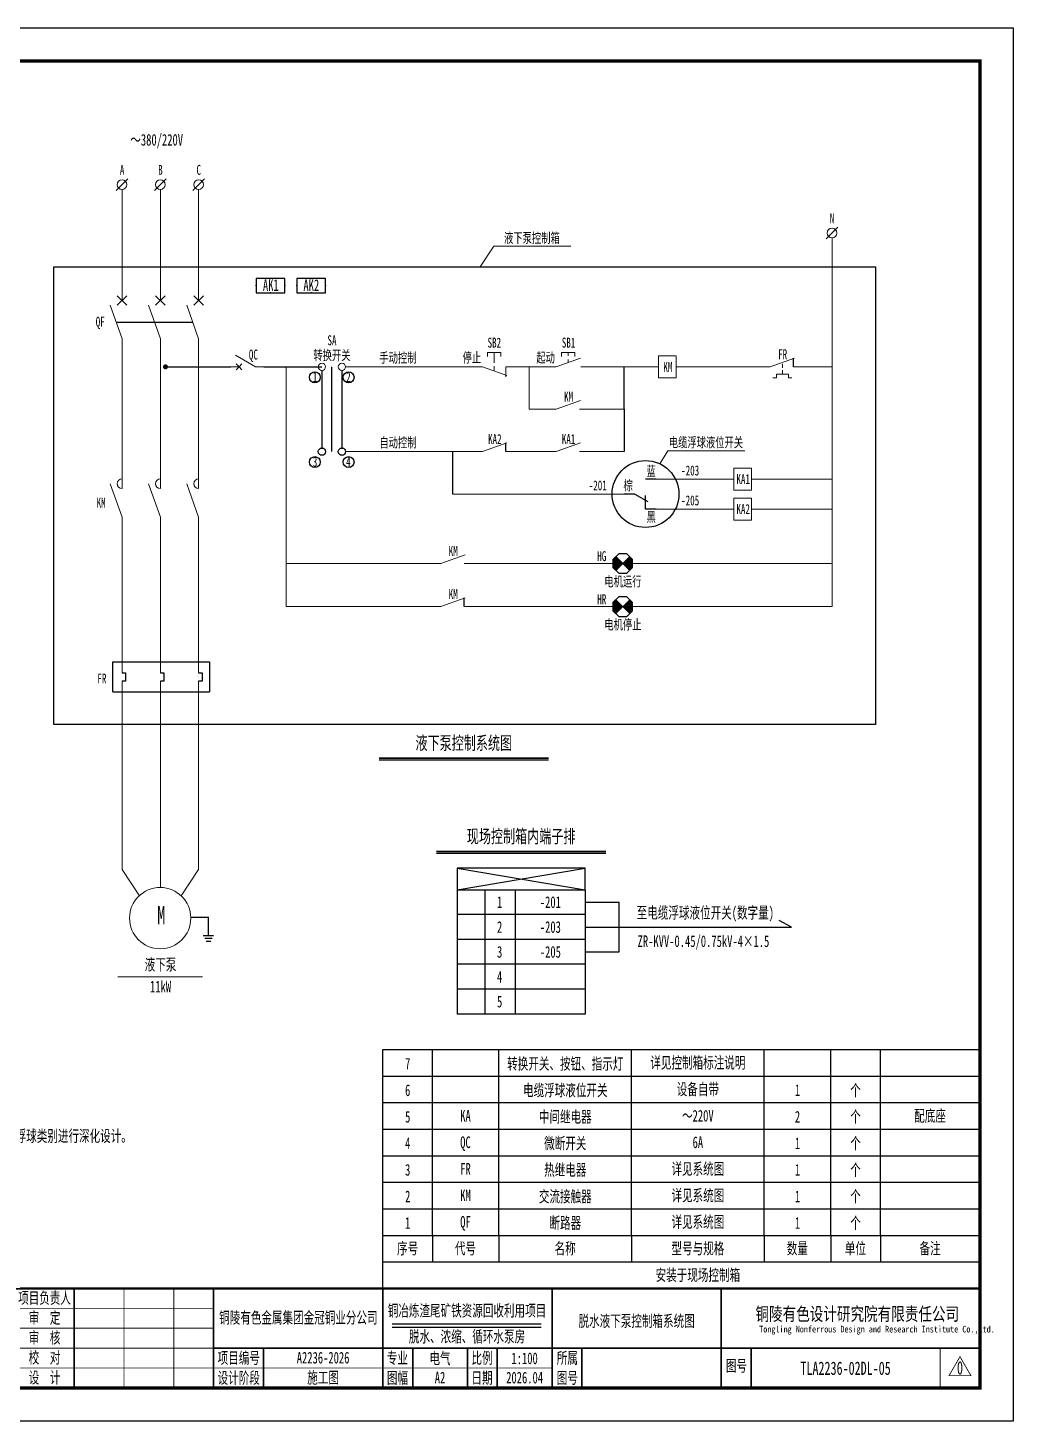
# Model space of a CAD drawing. Header units: millimetres. Extents: x 401220 to 2750366, y -101310 to 943175.
# Drawn here: x 1205271 to 1234971, y 10326 to 52326 of the extents above; entities that cross this region are included whole.
import ezdxf
from ezdxf.enums import TextEntityAlignment as Align

# ---------------------------------------------------------------- set-up
doc = ezdxf.new("R2010")
doc.units = ezdxf.units.MM
doc.linetypes.add('DASHED', pattern=[0.75, 0.5, -0.25])
doc.linetypes.add('常规', pattern=[20, 10, 0, 10])
for name, color, linetype, lineweight in [('01', 7, 'Continuous', 50), ('1轮廓实线层', 7, 'Continuous', 18), ('_0', 7, 'Continuous', 25), ('CAXA0层', 7, 'Continuous', 25), ('MX', 3, 'Continuous', 0), ('SW', 8, 'Continuous', 20), ('TEXT', 4, 'Continuous', 0)]:
    doc.layers.add(name, color=color, linetype=linetype, lineweight=lineweight)
for name, color, linetype in [('4虚线层', 6, 'DASHED'), ('动力平面导线层', 3, '常规'), ('动力平面设备层', 1, 'Continuous'), ('图框', 7, 'Continuous'), ('标注-照明', 7, 'Continuous'), ('照明平面导线层', 3, 'Continuous'), ('照明平面设备层', 1, 'Continuous'), ('电气-接地设计-接地线', 3, '接地线')]:
    doc.layers.add(name, color=color, linetype=linetype)
doc.styles.add('HZ', font='simsun.ttf', dxfattribs={"width": 0.75})
doc.styles.add('标准', font='NSimSun.ttf', dxfattribs={"width": 0.667})
doc.linetypes.add('接地线', pattern='A,500,[136,EESLTYPE.shx,S=100,R=0,X=0,Y=0],500,-200,60,-200', length=1460)

# ---------------------------------------------------------------- blocks, each defined once
blk = doc.blocks.new('HHG')
at = {"layer": '01', "color": 3, "lineweight": 30}
for p, q in [((959, 450), (640, 450)), ((320, 0), (0, 0)), ((320, 0), (708, -224)), ((640, -452), (640, -42)), ((959, -452), (640, -452))]:
    blk.add_line(p, q, dxfattribs=at)
blk = doc.blocks.new('*U177')
at = {"layer": '1轮廓实线层'}
for p, q in [((0, 15), (0, 10)), ((0, 5), (-3.5, 11.06)), ((0, 10), (-0.88, 10.88)), ((0, 10), (-0.88, 9.12)), ((0, 10), (0.88, 10.88)), ((0, 10), (0.88, 9.12)), ((0, 5), (0, 0))]:
    blk.add_line(p, q, dxfattribs=at)
blk = doc.blocks.new('PLA1')
at = {"color": 0, "linetype": 'ByBlock', "lineweight": -2}
for p, q in [((-500, 500), (-500, 0)), ((500, 500), (-500, 500)), ((500, 0), (500, 500)), ((-500, 0), (500, 0))]:
    blk.add_line(p, q, dxfattribs=at)
for p in [(0, 500), (-500, 250), (0, 0), (500, 250)]:
    blk.add_point(p, dxfattribs=at)
blk = doc.blocks.new('3')
at = {"layer": 'TEXT', "color": 7, "lineweight": 25, "style": 'HZ', "width": 0.75}
for s, height, p in [('铜陵有色设计研究院有限责任公司', 400, (221501, 249018)), ('Tongling Nonferrous Design and Research Institute Co.,Ltd.', 200, (221613, 248659))]:
    blk.add_text(s, height=height, dxfattribs=at).set_placement(p)
blk = doc.blocks.new('铜陵有色图签02')
at = {"layer": '图框', "linetype": 'Continuous', "lineweight": 50}
for p, q in [((-38401, 3003), (-38401, 1)), ((-29100, 3001), (-29100, 0))]:
    blk.add_line(p, q, dxfattribs=at)
at = {"layer": '图框', "color": 7, "linetype": 'Continuous', "lineweight": 25}
for p, q in [((-36201, 3010), (-36201, 9)), ((-34701, 3010), (-34701, 9)), ((-33401, 3017), (-33401, 16)), ((-31901, 3017), (-31901, 16)), ((-30601, 3017), (-30601, 16)), ((-29100, 1201), (-37501, 1201))]:
    blk.add_line(p, q, dxfattribs=at)
at = {"layer": '图框', "color": 7, "linetype": 'Continuous', "lineweight": 35}
for p, q in [((-27300, 3001), (-27300, 1)), ((-21600, 1197), (-21600, -3)), ((-17100, 1200), (-17100, 0)), ((-15450, 0), (-15450, 1200)), ((-14550, 1200), (-14550, 0)), ((-12000, 1201), (-12000, 1)), ((-6900, 1202), (-6900, 2))]:
    blk.add_line(p, q, dxfattribs=at)
at = {"layer": '图框', "lineweight": 25}
blk.add_line((-17723, 1830), (-13223, 1830), dxfattribs=at)
at = {"layer": '图框', "lineweight": 70, "const_width": 70}
blk.add_lwpolyline([(-17980, 3001), (0, 3001), (-38401, 3001)], dxfattribs=at)
at = {"layer": '图框', "color": 7, "linetype": 'Continuous', "lineweight": 25, "const_width": 25}
for points in [[(-37501, 3000), (-37501, 0)], [(-25800, 3001), (-25800, 1)], [(-24300, 3001), (-24300, 1)], [(-23100, 2401), (-37501, 2401)], [(-23100, 1801), (-37501, 1801)], [(-23100, 1201), (-29100, 1201)], [(-602, 943), (-932, 371), (-272, 371), (-602, 943)], [(-12900, 600), (-18000, 600), (-37501, 600)]]:
    blk.add_lwpolyline(points, dxfattribs=at)
at = {"layer": '图框', "linetype": 'Continuous', "lineweight": 50, "const_width": 50}
for points in [[(-23100, 3001), (-23100, 1)], [(-18000, 3000), (-18000, 0)]]:
    blk.add_lwpolyline(points, dxfattribs=at)
at = {"layer": '图框', "lineweight": 50, "const_width": 50}
for points in [[(-12900, 3001), (-12900, 1)], [(-7800, 3001), (-7800, 1)], [(0, 3000), (0, 0)], [(-23100, 1200), (0, 1200)]]:
    blk.add_lwpolyline(points, dxfattribs=at)
at = {"layer": '图框', "lineweight": 25, "const_width": 35}
blk.add_lwpolyline([(-17723, 1930), (-13223, 1930)], dxfattribs=at)
at = {"layer": '图框', "color": 7, "linetype": 'Continuous', "lineweight": 35, "const_width": 25}
blk.add_lwpolyline([(-1200, 1201), (-1200, 0)], dxfattribs=at)
at = {"layer": '图框', "linetype": 'Continuous', "lineweight": 70, "const_width": 70}
blk.add_lwpolyline([(-38401, 1), (0, 0)], dxfattribs=at)
at = {"layer": '图框', "lineweight": 25}
blk.add_blockref('3', (-228268, -246986), dxfattribs=at)
at = {"layer": 'TEXT', "color": 7, "lineweight": 25, "style": '标准', "width": 0.667}
for s, height, p in [('项目负责人', 350, (-28197, 2541)), ('总  图', 300, (-36862, 2555)), ('建  筑', 300, (-34062, 2562)), ('热  工', 300, (-31262, 2562)), ('会', 300, (-37942, 2054)), ('冶  炼', 300, (-36862, 1955)), ('化  工', 300, (-34062, 1962)), ('给排水', 300, (-31262, 1962)), ('审  定', 350, (-28197, 1941)), ('签', 300, (-37942, 1404)), ('选  矿', 300, (-36862, 1355)), ('暖  通', 300, (-34062, 1362)), ('自  控', 300, (-31262, 1362)), ('审  核', 350, (-28197, 1341)), ('栏', 300, (-37942, 754)), ('采  矿', 300, (-36862, 754)), ('机  械', 300, (-34062, 761)), ('电  气', 300, (-31262, 761)), ('校  对', 350, (-28197, 741)), ('项目编号', 350, (-22343, 730)), ('专业', 350, (-17559, 730)), ('比例', 350, (-15009, 730)), ('所属', 350, (-12438, 730)), ('图号', 350, (-7339, 495)), ('专  业', 300, (-36862, 170)), ('签  字', 300, (-35449, 170)), ('专  业', 300, (-34062, 177)), ('签  字', 300, (-32649, 177)), ('专  业', 300, (-31262, 177)), ('签  字', 300, (-29849, 177)), ('设  计', 350, (-28197, 139)), ('设计阶段', 350, (-22343, 130)), ('图幅', 350, (-17559, 130)), ('日期', 350, (-15009, 130)), ('图号', 350, (-12438, 130))]:
    blk.add_text(s, height=height, dxfattribs=at).set_placement(p, align=Align.CENTER)

msp = doc.modelspace()

# ---------------------------------------------------------------- hatches: boundary and pattern name
at = {"linetype": 'ByBlock', "lineweight": 25}
h = msp.add_hatch(dxfattribs=at)
h.set_pattern_fill('ANSI31', color=3, scale=184.8, style=0)
h.set_pattern_definition([(45, (658802.714, 38374.198), (-16.3341666, 16.3341666), [])])
h.paths.add_polyline_path([(1223205.1, 36179.2), (1222996.2, 36388.5, 0.1991281), (1222909.4, 36179.2, 0.1986966), (1222995.8, 35970.3)])
h.paths.add_polyline_path([(1223414.3, 36388.1), (1223205.1, 36179.2), (1223414, 35970, 0.1991281), (1223500.8, 36179.2, 0.1986966)])
h = msp.add_hatch(dxfattribs=at)
h.set_pattern_fill('ANSI31', color=1, scale=184.8, style=0)
h.set_pattern_definition([(45, (658802.628, 37074.198), (-16.3341666, 16.3341666), [])])
h.paths.add_polyline_path([(1223205, 34879.2), (1222996.1, 35088.5, 0.1991281), (1222909.3, 34879.2, 0.1986966), (1222995.7, 34670.3)])
h.paths.add_polyline_path([(1223414.2, 35088.1), (1223205, 34879.2), (1223413.9, 34670, 0.1991281), (1223500.7, 34879.2, 0.1986966)])

# ---------------------------------------------------------------- linework, layer by layer
at = {"color": 0, "linetype": 'ByBlock', "lineweight": 20}
for p, q in [((1227650, 42107.7), (1224818.2, 42107.7)), ((1228015.5, 42198.1), (1228015.5, 42077.5)), ((1228015.5, 42010.5), (1228015.5, 41889.9)), ((1227726.1, 41781.4), (1227834.6, 41781.4)), ((1227834.6, 41781.4), (1227834.6, 41889.9)), ((1227834.6, 41889.9), (1228196.4, 41889.9)), ((1228196.4, 41889.9), (1228196.4, 41781.4)), ((1228196.4, 41781.4), (1228304.9, 41781.4)), ((1229511.4, 38723.2), (1227087.6, 38723.2)), ((1229511.4, 37821.2), (1227087.6, 37821.2))]:
    msp.add_line(p, q, dxfattribs=at)
at = {"color": 3, "linetype": 'ByBlock', "lineweight": 25}
for p, q in [((1223414.3, 36388.1), (1222995.8, 35970.3)), ((1223414, 35970), (1222996.2, 36388.5)), ((1218207.7, 26997.5), (1222074.8, 26346.7)), ((1218207.7, 26346.7), (1222074.8, 26997.5)), ((1218207.7, 26346.7), (1218207.7, 22597.7)), ((1218207.7, 26346.7), (1222074.8, 26346.7)), ((1219043.6, 26346.7), (1219043.6, 22597.7)), ((1219963.1, 26346.7), (1219963.1, 22597.7)), ((1222074.8, 26346.7), (1222074.8, 22597.7)), ((1222074.8, 25596.9), (1218207.7, 25596.9)), ((1222074.8, 24847.1), (1218207.7, 24847.1)), ((1222074.8, 24097.3), (1218207.7, 24097.3)), ((1222074.8, 23347.5), (1218207.7, 23347.5)), ((1222074.8, 22597.7), (1218207.7, 22597.7))]:
    msp.add_line(p, q, dxfattribs=at)
at = {"color": 1, "linetype": 'ByBlock', "lineweight": 25}
for p, q in [((1223414.2, 35088.1), (1222995.7, 34670.3)), ((1223413.9, 34670), (1222996.1, 35088.5))]:
    msp.add_line(p, q, dxfattribs=at)
at = {"linetype": 'ByBlock'}
for p, q in [((1207827.9, 33211.3), (1210750.3, 33211.3)), ((1207827.9, 32306.4), (1207827.9, 33211.3)), ((1210750.3, 33211.3), (1210750.3, 32306.4)), ((1208109.8, 32887), (1208217.6, 32887)), ((1208217.6, 32887), (1208217.6, 32630.7)), ((1209264.7, 32887), (1209372.5, 32887)), ((1209372.5, 32887), (1209372.5, 32630.7)), ((1210419.6, 32887), (1210527.4, 32887)), ((1210527.4, 32887), (1210527.4, 32630.7)), ((1208217.6, 32630.7), (1208109.8, 32630.7)), ((1209372.5, 32630.7), (1209264.7, 32630.7)), ((1210527.4, 32630.7), (1210419.6, 32630.7)), ((1207827.9, 32306.4), (1210750.3, 32306.4))]:
    msp.add_line(p, q, dxfattribs=at)
at = {"color": 1, "linetype": 'ByBlock'}
for p, q in [((1222074.8, 25971.8), (1223093.7, 25971.8)), ((1223093.7, 24472.2), (1223093.7, 25971.8)), ((1222074.8, 25222), (1223093.7, 25222)), ((1223093.7, 25222), (1228295, 25222)), ((1222074.8, 24472.2), (1223093.7, 24472.2))]:
    msp.add_line(p, q, dxfattribs=at)
at = {"color": 7, "linetype": 'ByBlock', "lineweight": 20, "const_width": 75}
msp.add_lwpolyline([(1209382.1, 42107.7, 1), (1209457.1, 42107.7, 1)], format="xyb", close=True, dxfattribs=at)
at = {"color": 3, "linetype": 'ByBlock', "lineweight": 25}
for points in [[(1223082.6, 36474.9), (1222909.4, 36301.7), (1222909.4, 36056.8), (1223082.6, 35883.6), (1223327.5, 35883.6), (1223500.8, 36056.8), (1223500.8, 36301.7), (1223327.5, 36474.9)], [(1218207.7, 26346.7), (1222074.8, 26346.7), (1222074.8, 26997.5), (1218207.7, 26997.5)]]:
    msp.add_lwpolyline(points, close=True, dxfattribs=at)
at = {"color": 1, "linetype": 'ByBlock', "lineweight": 25}
msp.add_lwpolyline([(1223082.5, 35174.9), (1222909.3, 35001.7), (1222909.3, 34756.8), (1223082.5, 34583.6), (1223327.5, 34583.6), (1223500.7, 34756.8), (1223500.7, 35001.7), (1223327.5, 35174.9)], close=True, dxfattribs=at)
at = {"layer": '4虚线层', "linetype": 'ByBlock', "ltscale": 0.1}
msp.add_circle((1223889.9, 38273.3), 1008.5, dxfattribs=at)
at = {"layer": '_0', "color": 0, "linetype": 'ByBlock', "ltscale": 500}
msp.add_line((1207929.4, 43457.8), (1210239.1, 43457.8), dxfattribs=at)
at = {"layer": '_0', "color": 0, "linetype": 'ByBlock'}
msp.add_line((1210182.7, 25516.5), (1210715, 25516.5), dxfattribs=at)
at = {"layer": '_0', "linetype": 'ByBlock'}
msp.add_line((1210715, 24968.1), (1210715, 25520.5), dxfattribs=at)
at = {"layer": 'CAXA0层', "color": 2, "linetype": 'ByBlock', "lineweight": 40}
msp.add_line((1215863.7, 30313.9), (1220961.9, 30313.9), dxfattribs=at)
at = {"layer": 'CAXA0层', "color": 2, "linetype": 'ByBlock', "lineweight": 0}
msp.add_line((1215863.7, 30248.4), (1220961.9, 30248.4), dxfattribs=at)
at = {"layer": 'CAXA0层', "color": 3, "linetype": 'ByBlock', "lineweight": 40}
msp.add_line((1217592.2, 27501), (1222690.3, 27501), dxfattribs=at)
at = {"layer": 'CAXA0层', "color": 3, "linetype": 'ByBlock', "lineweight": 0}
msp.add_line((1217592.2, 27435.5), (1222690.3, 27435.5), dxfattribs=at)
at = {"layer": 'CAXA0层', "linetype": 'ByBlock', "lineweight": 0}
msp.add_line((1207984.6, 23718.7), (1210533.7, 23718.7), dxfattribs=at)
at = {"layer": 'MX', "color": 7, "linetype": 'ByBlock', "lineweight": 20}
for p, q in [((1207936.6, 47428.5), (1208283.1, 47775)), ((1209091.5, 47428.5), (1209437.9, 47775)), ((1210246.3, 47428.5), (1210592.8, 47775)), ((1208109.8, 47457.5), (1208109.8, 44107.4)), ((1209264.7, 47457.5), (1209264.7, 44107.4)), ((1210419.6, 47457.5), (1210419.6, 44107.4)), ((1229338.1, 45968.7), (1229684.5, 46315.2)), ((1208254.2, 44251.8), (1207965.5, 43963)), ((1208254.2, 43963), (1207965.5, 44251.8)), ((1209409.1, 44251.8), (1209120.3, 43963)), ((1209409.1, 43963), (1209120.3, 44251.8)), ((1210563.9, 44251.8), (1210275.2, 43963)), ((1210563.9, 43963), (1210275.2, 44251.8)), ((1208109.8, 42952.5), (1207748.9, 43963)), ((1209264.7, 42952.5), (1208903.8, 43963)), ((1210419.6, 42952.5), (1210058.7, 43963)), ((1208109.8, 38439.9), (1208109.8, 42962.7)), ((1209264.7, 38439.9), (1209264.7, 42962.7)), ((1210419.6, 38439.9), (1210419.6, 42962.7)), ((1208109.8, 37573.8), (1207748.9, 38584.3)), ((1209264.7, 37573.8), (1208903.8, 38584.3)), ((1210419.6, 37573.8), (1210058.7, 38584.3)), ((1208109.8, 32887), (1208109.8, 37573.8)), ((1209264.7, 37573.8), (1209264.7, 32887)), ((1210419.6, 37573.8), (1210419.6, 32887)), ((1208109.8, 32639.5), (1208109.8, 26960.2)), ((1209264.7, 32630.7), (1209264.7, 26414.4)), ((1210419.6, 32630.7), (1210419.6, 26960.2)), ((1208109.8, 26960.2), (1208636.1, 26162.4)), ((1210419.6, 26960.2), (1209893.3, 26162.4))]:
    msp.add_line(p, q, dxfattribs=at)
for centre, radius in [((1208109.8, 47601.7), 144.4), ((1209264.7, 47601.7), 144.4), ((1210419.6, 47601.7), 144.4), ((1229511.3, 46142), 144.4), ((1209259.2, 25490.5), 923.9)]:
    msp.add_circle(centre, radius, dxfattribs=at)
for centre in [(1208109.8, 38584.3), (1209264.7, 38584.3), (1210419.6, 38584.3)]:
    msp.add_arc(centre, 144.4, 90, 269.99999, dxfattribs=at)
at = {"layer": 'SW', "color": 7, "linetype": 'ByBlock', "lineweight": 25}
for p, q in [((1215971.2, 21526.8), (1217471.2, 21526.8)), ((1215971.2, 20726.8), (1215971.2, 21526.8)), ((1217471.2, 21526.8), (1219471.2, 21526.8)), ((1217471.2, 20726.8), (1217471.2, 21526.8)), ((1219471.2, 21526.8), (1223471.2, 21526.8)), ((1219471.2, 20726.8), (1219471.2, 21526.8)), ((1223471.2, 21526.8), (1227471.2, 21526.8)), ((1223471.2, 20726.8), (1223471.2, 21526.8)), ((1227471.2, 21526.8), (1229471.2, 21526.8)), ((1227471.2, 20726.8), (1227471.2, 21526.8)), ((1229471.2, 21526.8), (1230971.2, 21526.8)), ((1229471.2, 20726.8), (1229471.2, 21526.8)), ((1230971.2, 21526.8), (1233971.2, 21526.8)), ((1230971.2, 20726.8), (1230971.2, 21526.8)), ((1215971.2, 20726.8), (1217471.2, 20726.8)), ((1215971.2, 19926.8), (1215971.2, 20726.8)), ((1217471.2, 20726.8), (1219471.2, 20726.8)), ((1217471.2, 19926.8), (1217471.2, 20726.8)), ((1219471.2, 20726.8), (1223471.2, 20726.8)), ((1219471.2, 19926.8), (1219471.2, 20726.8)), ((1223471.2, 20726.8), (1227471.2, 20726.8)), ((1223471.2, 19926.8), (1223471.2, 20726.8)), ((1227471.2, 20726.8), (1229471.2, 20726.8)), ((1227471.2, 19926.8), (1227471.2, 20726.8)), ((1229471.2, 20726.8), (1230971.2, 20726.8)), ((1229471.2, 19926.8), (1229471.2, 20726.8)), ((1230971.2, 20726.8), (1233971.2, 20726.8)), ((1230971.2, 19926.8), (1230971.2, 20726.8)), ((1215971.2, 19926.8), (1217471.2, 19926.8)), ((1215971.2, 19126.8), (1215971.2, 19926.8)), ((1217471.2, 19926.8), (1219471.2, 19926.8)), ((1217471.2, 19126.8), (1217471.2, 19926.8)), ((1219471.2, 19926.8), (1223471.2, 19926.8)), ((1219471.2, 19126.8), (1219471.2, 19926.8)), ((1223471.2, 19926.8), (1227471.2, 19926.8)), ((1223471.2, 19126.8), (1223471.2, 19926.8)), ((1227471.2, 19926.8), (1229471.2, 19926.8)), ((1227471.2, 19126.8), (1227471.2, 19926.8)), ((1229471.2, 19926.8), (1230971.2, 19926.8)), ((1229471.2, 19126.8), (1229471.2, 19926.8)), ((1230971.2, 19926.8), (1233971.2, 19926.8)), ((1230971.2, 19126.8), (1230971.2, 19926.8)), ((1215971.2, 19126.8), (1217471.2, 19126.8)), ((1215971.2, 18326.8), (1215971.2, 19126.8)), ((1217471.2, 19126.8), (1219471.2, 19126.8)), ((1217471.2, 18326.8), (1217471.2, 19126.8)), ((1219471.2, 19126.8), (1223471.2, 19126.8)), ((1219471.2, 18326.8), (1219471.2, 19126.8)), ((1223471.2, 19126.8), (1227471.2, 19126.8)), ((1223471.2, 18326.8), (1223471.2, 19126.8)), ((1227471.2, 19126.8), (1229471.2, 19126.8)), ((1227471.2, 18326.8), (1227471.2, 19126.8)), ((1229471.2, 19126.8), (1230971.2, 19126.8)), ((1229471.2, 18326.8), (1229471.2, 19126.8)), ((1230971.2, 19126.8), (1233971.2, 19126.8)), ((1230971.2, 18326.8), (1230971.2, 19126.8)), ((1215971.2, 18326.8), (1217471.2, 18326.8)), ((1215971.2, 17526.8), (1215971.2, 18326.8)), ((1217471.2, 18326.8), (1219471.2, 18326.8)), ((1217471.2, 17526.8), (1217471.2, 18326.8)), ((1219471.2, 18326.8), (1223471.2, 18326.8)), ((1219471.2, 17526.8), (1219471.2, 18326.8)), ((1223471.2, 18326.8), (1227471.2, 18326.8)), ((1223471.2, 17526.8), (1223471.2, 18326.8)), ((1227471.2, 18326.8), (1229471.2, 18326.8)), ((1227471.2, 17526.8), (1227471.2, 18326.8)), ((1229471.2, 18326.8), (1230971.2, 18326.8)), ((1229471.2, 17526.8), (1229471.2, 18326.8)), ((1230971.2, 18326.8), (1233971.2, 18326.8)), ((1230971.2, 17526.8), (1230971.2, 18326.8)), ((1215971.2, 17526.8), (1217471.2, 17526.8)), ((1215971.2, 16726.8), (1215971.2, 17526.8)), ((1217471.2, 17526.8), (1219471.2, 17526.8)), ((1217471.2, 16726.8), (1217471.2, 17526.8)), ((1219471.2, 17526.8), (1223471.2, 17526.8)), ((1219471.2, 16726.8), (1219471.2, 17526.8)), ((1223471.2, 17526.8), (1227471.2, 17526.8)), ((1223471.2, 16726.8), (1223471.2, 17526.8)), ((1227471.2, 17526.8), (1229471.2, 17526.8)), ((1227471.2, 16726.8), (1227471.2, 17526.8)), ((1229471.2, 17526.8), (1230971.2, 17526.8)), ((1229471.2, 16726.8), (1229471.2, 17526.8)), ((1230971.2, 17526.8), (1233971.2, 17526.8)), ((1230971.2, 16726.8), (1230971.2, 17526.8)), ((1215971.2, 16726.8), (1217471.2, 16726.8)), ((1215971.2, 15926.8), (1215971.2, 16726.8)), ((1217471.2, 16726.8), (1219471.2, 16726.8)), ((1217471.2, 15926.8), (1217471.2, 16726.8)), ((1219471.2, 16726.8), (1223471.2, 16726.8)), ((1219471.2, 15926.8), (1219471.2, 16726.8)), ((1223471.2, 16726.8), (1227471.2, 16726.8)), ((1223471.2, 15926.8), (1223471.2, 16726.8)), ((1227471.2, 16726.8), (1229471.2, 16726.8)), ((1227471.2, 15926.8), (1227471.2, 16726.8)), ((1229471.2, 16726.8), (1230971.2, 16726.8)), ((1229471.2, 15926.8), (1229471.2, 16726.8)), ((1230971.2, 16726.8), (1233971.2, 16726.8)), ((1230971.2, 15926.8), (1230971.2, 16726.8)), ((1215971.2, 15126.8), (1215971.2, 15926.8)), ((1215971.2, 15926.8), (1233971.2, 15926.8)), ((1217471.2, 15926.8), (1217471.2, 15126.8)), ((1219471.2, 15926.8), (1219471.2, 15126.8)), ((1223471.2, 15926.8), (1223471.2, 15126.8)), ((1227471.2, 15926.8), (1227471.2, 15126.8)), ((1229471.2, 15926.8), (1229471.2, 15126.8)), ((1230971.2, 15926.8), (1230971.2, 15126.8)), ((1215971.2, 15126.8), (1233971.2, 15126.8)), ((1215971.2, 14326.8), (1215971.2, 15126.8))]:
    msp.add_line(p, q, dxfattribs=at)
at = {"layer": 'TEXT', "color": 7, "linetype": 'ByBlock', "ltscale": 100}
for centre in [(1214135.3, 42107.7), (1214738.8, 42107.7)]:
    msp.add_circle(centre, 109.7, dxfattribs=at)
at = {"layer": '动力平面导线层', "color": 0, "linetype": 'ByBlock', "lineweight": -3, "ltscale": 100}
for p, q in [((1228351.7, 42107.7), (1228351.7, 42369.1)), ((1219675, 39551.4), (1219675, 39812.8)), ((1218420.3, 34879.2), (1218420.3, 35140.7))]:
    msp.add_line(p, q, dxfattribs=at)
at = {"layer": '动力平面导线层', "color": 0, "linetype": 'ByBlock'}
for p, q in [((1223249.3, 40829.5), (1223249.3, 39551.4)), ((1218084.2, 38273.3), (1218084.2, 39551.4))]:
    msp.add_line(p, q, dxfattribs=at)
at = {"layer": '动力平面导线层', "color": 4, "linetype": 'ByBlock'}
msp.add_lwpolyline([(1206050.7, 45118.8), (1230824.1, 45118.8), (1230824.1, 31321.4), (1206050.7, 31321.4)], close=True, dxfattribs=at)
at = {"layer": '动力平面设备层', "color": 1, "linetype": 'ByBlock', "lineweight": -3, "ltscale": 100}
msp.add_line((1228295, 25222), (1227918.4, 25415.2), dxfattribs=at)
at = {"layer": '动力平面设备层', "color": 0, "linetype": 'ByBlock', "lineweight": -3, "ltscale": 100}
for p, q in [((1210560.2, 24968.1), (1210869.8, 24968.1)), ((1210601.9, 24883.9), (1210828.1, 24883.9)), ((1210643.6, 24799.7), (1210786.3, 24799.7))]:
    msp.add_line(p, q, dxfattribs=at)
at = {"layer": '图框', "linetype": 'Continuous', "lineweight": 100, "const_width": 100}
msp.add_lwpolyline([(1178071.2, 11326.4), (1233971.2, 11326.4), (1233971.2, 51326.4), (1178071.2, 51326.4)], close=True, dxfattribs=at)
at = {"layer": '标注-照明', "linetype": 'ByBlock', "lineweight": 25, "ltscale": 100}
for p, q in [((1209419.6, 42107.7), (1211387.4, 42107.7)), ((1212387.4, 42107.7), (1214131.6, 42107.7)), ((1214135.3, 41997.9), (1214135.3, 39661.1)), ((1214738.8, 41997.9), (1214738.8, 39661.1))]:
    msp.add_line(p, q, dxfattribs=at)
at = {"layer": '标注-照明', "color": 0, "linetype": 'ByBlock', "lineweight": 25, "ltscale": 100}
msp.add_line((1214437.2, 39551.4), (1214437.2, 42107.7), dxfattribs=at)
at = {"layer": '标注-照明', "linetype": 'ByBlock', "lineweight": 25, "ltscale": 100}
for centre, radius in [((1213922, 41792.3), 164.8), ((1214938.2, 41792.3), 164.8), ((1214135.3, 39551.4), 109.7), ((1214738.8, 39551.4), 109.7), ((1213922, 39236.1), 164.8), ((1214938.2, 39236.1), 164.8)]:
    msp.add_circle(centre, radius, dxfattribs=at)
at = {"layer": '照明平面导线层', "color": 0, "linetype": 'ByBlock', "lineweight": 20}
for p, q in [((1229511.4, 34879.2), (1229511.3, 45997.6)), ((1219324.1, 42338.8), (1219324.1, 42539.3)), ((1221562.2, 42439), (1221562.2, 42539.3)), ((1213056, 42107.7), (1213056.1, 34879.2)), ((1214848.5, 42107.7), (1218973.3, 42107.7)), ((1218973.3, 42107.7), (1219704.4, 41846.2)), ((1219324.1, 42233), (1219324.1, 42333.2)), ((1219324.1, 41982.2), (1219324.1, 42132.7)), ((1221196.6, 42107.7), (1219675, 42107.7)), ((1219675, 42107.7), (1219675, 41806.4)), ((1220385.6, 42107.7), (1220385.6, 40829.5)), ((1221196.6, 42107.7), (1221927.7, 42369.1)), ((1221562.2, 42238.4), (1221562.2, 42333.6)), ((1221939.3, 42107.7), (1224282.5, 42107.7)), ((1227650, 42107.7), (1228381.1, 42369.1)), ((1228351.7, 42107.7), (1229511.3, 42107.7)), ((1221196.6, 40829.5), (1220385.6, 40829.5)), ((1221196.6, 40829.5), (1221927.7, 41091)), ((1221898.4, 40829.5), (1223249.3, 40829.5)), ((1214848.5, 39551.4), (1218973.3, 39551.4)), ((1218973.3, 39551.4), (1219704.4, 39812.8)), ((1219675, 39551.4), (1221196.6, 39551.4)), ((1221196.6, 39551.4), (1221927.7, 39812.8)), ((1221898.4, 39551.4), (1223249.3, 39551.4)), ((1224208.7, 38723.2), (1226551.8, 38723.2)), ((1218084.2, 38273.3), (1223249.3, 38273.3)), ((1224208.7, 37821.2), (1226551.8, 37821.2)), ((1213056.1, 36179.2), (1217718.7, 36179.2)), ((1217718.7, 36179.2), (1218449.8, 36440.7)), ((1218420.4, 36179.2), (1222909.4, 36179.2)), ((1223500.8, 36179.2), (1229511.5, 36179.2)), ((1213056, 34879.2), (1217718.6, 34879.2)), ((1217718.6, 34879.2), (1218449.7, 35140.7)), ((1218420.3, 34879.2), (1222909.3, 34879.2)), ((1223500.7, 34879.2), (1229511.4, 34879.2))]:
    msp.add_line(p, q, dxfattribs=at)
at = {"layer": '照明平面导线层', "color": 4, "linetype": 'ByBlock', "lineweight": 20}
for q in [(1218908, 45118.8), (1221639.3, 45743.3)]:
    msp.add_line((1219316.1, 45743.3), q, dxfattribs=at)
at = {"layer": '照明平面导线层', "color": 6, "linetype": 'ByBlock', "lineweight": 20}
for q in [(1224317.5, 39186.7), (1226884.9, 39580.9)]:
    msp.add_line((1224561.7, 39580.9), q, dxfattribs=at)
at = {"layer": '照明平面导线层', "color": 0, "linetype": 'ByBlock', "lineweight": 20}
for points in [[(1219524.6, 42419), (1219524.6, 42539.3), (1219123.6, 42539.3), (1219123.6, 42419)], [(1221762.7, 42419), (1221762.7, 42539.3), (1221361.7, 42539.3), (1221361.7, 42419)]]:
    msp.add_lwpolyline(points, dxfattribs=at)
for points in [[(1224282.5, 42438.4), (1224818.2, 42438.4), (1224818.2, 41776.9), (1224282.5, 41776.9)], [(1226551.8, 39053.9), (1227087.6, 39053.9), (1227087.6, 38392.4), (1226551.8, 38392.4)], [(1226551.8, 38152), (1227087.6, 38152), (1227087.6, 37490.4), (1226551.8, 37490.4)]]:
    msp.add_lwpolyline(points, close=True, dxfattribs=at)
at = {"layer": '照明平面设备层', "color": 0, "lineweight": -3, "ltscale": 100}
msp.add_lwpolyline([(1175571.2, 52326.4), (1234971.2, 52326.4), (1234971.2, 10326.4), (1175571.2, 10326.4)], close=True, dxfattribs=at)
at = {"layer": '电气-接地设计-接地线', "color": 0, "linetype": 'ByBlock', "lineweight": -3}
msp.add_line((1223249.3, 40829.5), (1223249.3, 42107.7), dxfattribs=at)

# ---------------------------------------------------------------- block references
at = {"layer": '_0', "color": 3, "linetype": 'ByBlock', "xscale": -100, "yscale": 100, "zscale": 100, "rotation": 90}
msp.add_blockref('*U177', (1212637.4, 42107.7), dxfattribs=at)
at = {"layer": '动力平面导线层', "color": 0, "linetype": 'ByBlock'}
msp.add_blockref('HHG', (1223249.3, 38273.3), dxfattribs=at)
at = {"layer": '图框', "lineweight": 25}
msp.add_blockref('铜陵有色图签02', (1233971.2, 11326.4), dxfattribs=at)
at = {"layer": '照明平面设备层', "color": 1, "linetype": 'ByBlock', "lineweight": 30, "xscale": 0.8640000019222498, "yscale": 0.8640000019222498, "zscale": 0.8640000019222498}
for p in [(1212586.1, 44340.4), (1213806.8, 44340.4)]:
    msp.add_blockref('PLA1', p, dxfattribs=at)

# ---------------------------------------------------------------- texts
at = {"layer": 'SW', "color": 7, "linetype": 'ByBlock', "lineweight": 25, "style": '标准', "width": 0.667}
for s, p in [('AK1', (1212594.7, 44395.6)), ('AK2', (1213815.5, 44395.6)), ('1', (1219491.9, 25796.9)), ('-201', (1221021.2, 25796.9)), ('至电缆浮球液位开关(数字量)', (1225692.9, 25479.2)), ('2', (1219491.9, 25047.1)), ('-203', (1221021.2, 25047.1)), ('ZR-KVV-0.45/0.75kV-4×1.5', (1225636, 24619.2)), ('3', (1219491.9, 24297.3)), ('-205', (1221021.2, 24297.3)), ('4', (1219491.9, 23547.5)), ('5', (1219491.9, 22797.7)), ('7', (1216721.2, 20926.8)), ('转换开关、按钮、指示灯', (1221471.2, 20926.8)), ('详见控制箱标注说明', (1225467.3, 20957.7)), ('6', (1216721.2, 20126.8)), ('电缆浮球液位开关', (1221471.2, 20126.8)), ('设备自带', (1225467.3, 20157.7)), ('1', (1228471.2, 20126.8)), ('个', (1230221.2, 20126.8)), ('配底座', (1232467.3, 19357.7)), ('5', (1216721.2, 19326.8)), ('KA', (1218462.3, 19357.7)), ('中间继电器', (1221471.2, 19326.8)), ('～220V', (1225467.3, 19357.7)), ('2', (1228471.2, 19326.8)), ('个', (1230221.2, 19326.8)), ('QC', (1218462.3, 18557.7)), ('微断开关', (1221471.2, 18526.8)), ('6A', (1225467.3, 18557.7)), ('个', (1230221.2, 18526.8)), ('4', (1216721.2, 18526.8)), ('1', (1228471.2, 18526.8)), ('3', (1216721.2, 17726.8)), ('FR', (1218462.3, 17757.7)), ('热继电器', (1221471.2, 17726.8)), ('详见系统图', (1225467.3, 17757.7)), ('1', (1228471.2, 17726.8)), ('个', (1230221.2, 17726.8)), ('2', (1216721.2, 16926.8)), ('KM', (1218462.3, 16957.7)), ('交流接触器', (1221471.2, 16926.8)), ('详见系统图', (1225467.3, 16957.7)), ('1', (1228471.2, 16926.8)), ('个', (1230221.2, 16926.8)), ('1', (1216721.2, 16126.8)), ('QF', (1218462.3, 16157.7)), ('断路器', (1221471.2, 16126.8)), ('详见系统图', (1225467.3, 16157.7)), ('1', (1228471.2, 16126.8)), ('个', (1230221.2, 16126.8)), ('序号', (1216719.3, 15357.7)), ('代号', (1218462.3, 15357.7)), ('名称', (1221467.3, 15357.7)), ('型号与规格', (1225467.3, 15357.7)), ('数量', (1228467.3, 15357.7)), ('单位', (1230217.3, 15357.7)), ('备注', (1232467.3, 15357.7)), ('安装于现场控制箱', (1225467.3, 14557.7))]:
    msp.add_text(s, height=350, dxfattribs=at).set_placement(p, align=Align.CENTER)
at = {"layer": 'SW', "color": 2, "linetype": 'ByBlock', "lineweight": 25, "style": '标准', "width": 0.667}
msp.add_text('液下泵控制系统图', height=400, dxfattribs=at).set_placement((1218412.6, 30568.9), align=Align.CENTER)
at = {"layer": 'SW', "color": 3, "linetype": 'ByBlock', "lineweight": 25, "style": '标准', "width": 0.667}
msp.add_text('现场控制箱内端子排', height=400, dxfattribs=at).set_placement((1220141, 27756), align=Align.CENTER)
at = {"layer": 'SW', "color": 4, "linetype": 'ByBlock', "lineweight": 25, "style": '标准', "width": 0.667}
for s, p in [('液下泵', (1209270.6, 23914.1)), ('11kW', (1209270.6, 23250.5))]:
    msp.add_text(s, height=350, dxfattribs=at).set_placement(p, align=Align.CENTER)
at = {"layer": 'SW', "color": 4, "linetype": 'Continuous', "lineweight": 25, "style": '标准', "width": 0.667}
for s, height, p in [('铜冶炼渣尾矿铁资源回收利用项目', 350, (1218508.7, 13484.2)), ('铜陵有色金属集团金冠铜业分公司', 350, (1213425.1, 13272.7)), ('脱水液下泵控制箱系统图', 350, (1223622.1, 13171.9)), ('脱水、浓缩、循环水泵房', 350, (1218508.7, 12703)), ('A2236-2026', 350, (1214170.6, 12065.4)), ('电气', 350, (1217695.4, 12044.7)), ('1:100', 350, (1220245.4, 12044.7)), ('施工图', 350, (1214170.6, 11465)), ('A2', 350, (1217695.4, 11465)), ('2026.04', 350, (1220245.4, 11465)), ('TLA2236-02DL-05', 400, (1229920.5, 11721.5)), ('0', 400, (1233369, 11732.9))]:
    msp.add_text(s, height=height, dxfattribs=at).set_placement(p, align=Align.CENTER)
at = {"layer": 'SW', "color": 0, "linetype": 'ByBlock', "lineweight": 25, "insert": (1196411.8, 20848.7), "char_height": 350, "width": 23102.543, "attachment_point": 1, "style": '标准'}
msp.add_mtext('设计说明：\\P{\\W0.7;    1、\\W0.667;\\C7;本型号控制箱共有2个。\\P\\W0.7;\\C0;    2、\\W0.667;\\C7;控制箱采用聚碳酸酯材质，防护等级IP54。\\P\\W0.7;\\C0;    3、\\W0.667;\\C7;本控制原理图作为参考，电气设备成套商可根据不同浮球类别进行深化设计。}', dxfattribs=at)
at = {"layer": 'TEXT', "color": 7, "linetype": 'ByBlock', "ltscale": 100, "style": '标准', "width": 0.667}
for s, height, p in [('～380/220V', 350, (1209154, 48776.8)), ('A', 300, (1208112.2, 47896.3)), ('B', 300, (1209267.1, 47896.3)), ('C', 300, (1210421.9, 47896.3)), ('N', 300, (1229513.7, 46436.6)), ('QF', 300, (1207452.9, 43318.2)), ('SA', 300, (1214438.2, 42759.2)), ('SB2', 300, (1219332.3, 42687.9)), ('SB1', 300, (1221570.4, 42687.9)), ('QC', 300, (1212068.8, 42327.9)), ('转换开关', 300, (1214438.2, 42310.1)), ('手动控制', 300, (1216426.8, 42233.7)), ('停止', 300, (1218654.8, 42238.4)), ('起动', 300, (1220878.2, 42238.4)), ('FR', 300, (1228023.7, 42336.9)), ('KM', 300, (1224563.9, 41957.2)), ('1', 300, (1213927.7, 41653)), ('2', 300, (1214932.8, 41653)), ('KM', 300, (1221570.4, 41058.8)), ('自动控制', 300, (1216426.8, 39677.4)), ('KA2', 300, (1219347, 39780.7)), ('KA1', 300, (1221570.4, 39780.7)), ('3', 300, (1213927.7, 39096.8)), ('4', 300, (1214932.8, 39096.8)), ('蓝', 300, (1224059.9, 38816.2)), ('棕', 300, (1223366.3, 38385.6)), ('KA1', 300, (1226833.3, 38572.7)), ('KM', 300, (1207478.7, 37867.2)), ('KA2', 300, (1226833.3, 37670.8)), ('黑', 300, (1224059.9, 37438.4)), ('KM', 300, (1218092.4, 36408.5)), ('HG', 300, (1222571.9, 36251.4)), ('电机运行', 300, (1223208.1, 35490.7)), ('KM', 300, (1218092.3, 35108.5)), ('HR', 300, (1222571.8, 34951.4)), ('电机停止', 300, (1223208, 34190.7)), ('FR', 300, (1207503, 32562.4)), ('M', 550, (1209291.9, 25303.3))]:
    msp.add_text(s, height=height, dxfattribs=at).set_placement(p, align=Align.CENTER)
at = {"layer": 'TEXT', "color": 4, "linetype": 'ByBlock', "ltscale": 100, "style": '标准', "width": 0.667}
msp.add_text('液下泵控制箱', height=300, dxfattribs=at).set_placement((1220465.6, 45844.8), align=Align.CENTER)
at = {"layer": 'TEXT', "color": 6, "linetype": 'ByBlock', "ltscale": 100, "style": '标准', "width": 0.667}
msp.add_text('电缆浮球液位开关', height=300, dxfattribs=at).set_placement((1225711.3, 39682.4), align=Align.CENTER)
at = {"layer": 'TEXT', "color": 2, "linetype": 'ByBlock', "ltscale": 100, "style": '标准', "width": 0.667}
for s, p in [('-203', (1225235.9, 38833.7)), ('-201', (1222450.6, 38383.8)), ('-205', (1225235.9, 37931.7))]:
    msp.add_text(s, height=300, dxfattribs=at).set_placement(p, align=Align.CENTER)

doc.saveas('drawing.dxf')
